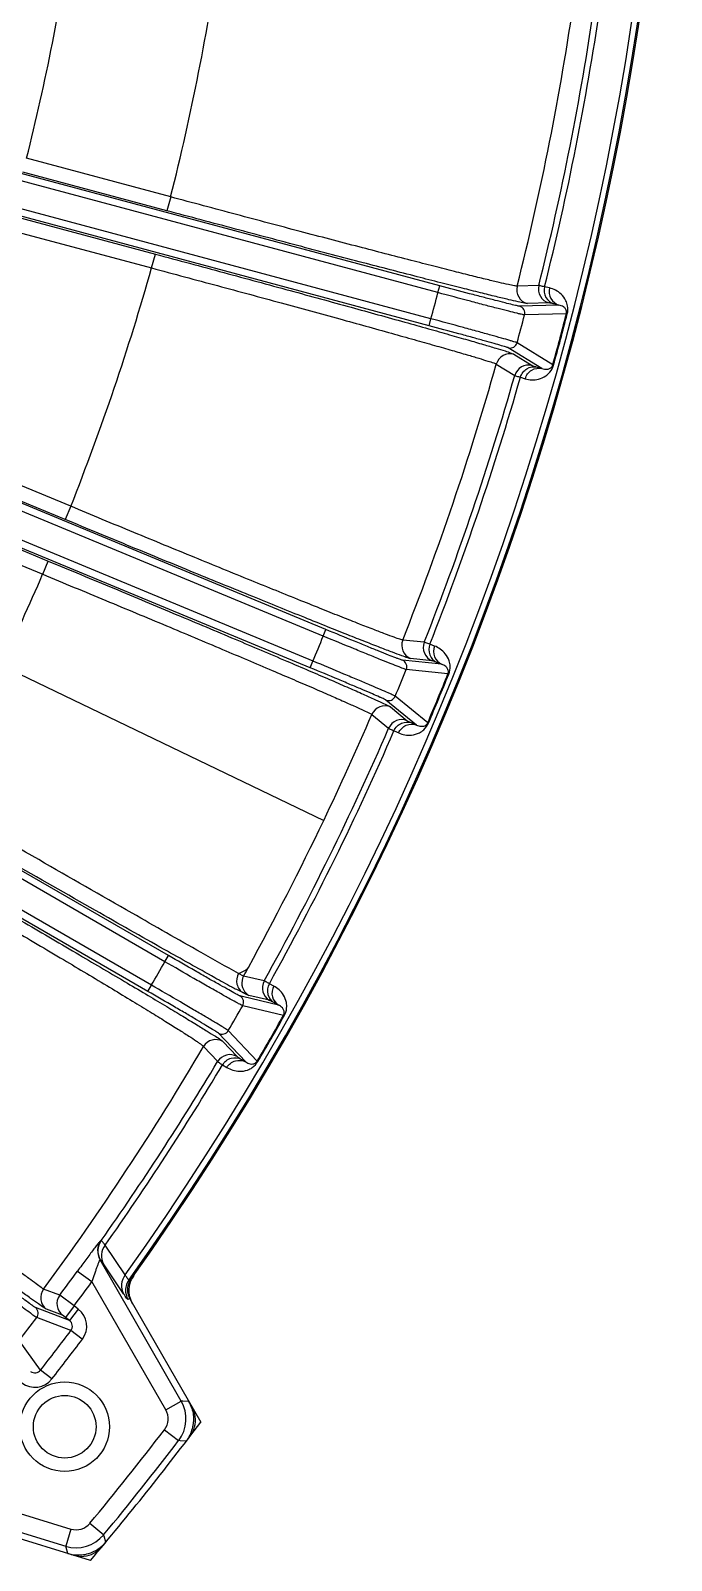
# Model space of a CAD drawing. Header units: millimetres. Extents: x -6 to 705, y -10 to 538.
# Drawn here: x 529.97 to 537.13, y 298.02 to 315.1 of the extents above; entities that cross this region are included whole.
import ezdxf

# ---------------------------------------------------------------- set-up
doc = ezdxf.new("R2010")
doc.units = ezdxf.units.MM
doc.linetypes.add('HIDDEN', pattern=[9.525, 6.35, -3.175])
doc.layers.add('02___PRT_ALL_AXES', color=7, linetype='Continuous')
doc.layers.add('DEFAULT_2', color=8, linetype='HIDDEN')

msp = doc.modelspace()

# ---------------------------------------------------------------- linework, layer by layer
at = {"color": 0, "linetype": 'Continuous', "lineweight": -3}
for p, q in [((534.541, 312.25), (526.332, 314.45)), ((534.521, 312.173), (526.311, 314.373)), ((534.443, 311.881), (526.233, 314.081)), ((534.422, 311.804), (526.212, 314.004)), ((531.535, 313.242), (529.926, 313.673)), ((531.493, 313.087), (529.884, 313.518)), ((531.535, 313.242), (531.493, 313.087)), ((529.714, 312.88), (531.322, 312.449)), ((529.755, 313.035), (531.364, 312.603)), ((531.322, 312.449), (531.364, 312.603)), ((534.521, 312.173), (534.541, 312.25)), ((535.648, 312.253), (535.406, 312.245)), ((535.768, 312.226), (535.713, 312.239)), ((535.873, 312.035), (535.432, 312.021)), ((535.762, 312.059), (535.52, 312.052)), ((535.873, 312.035), (535.818, 312.047)), ((534.422, 311.804), (534.443, 311.882)), ((535.957, 311.938), (535.488, 311.924)), ((535.966, 311.936), (535.957, 311.938)), ((533.24, 308.338), (525.388, 311.591)), ((533.27, 308.412), (525.418, 311.665)), ((535.683, 311.325), (535.307, 311.557)), ((535.804, 311.367), (535.405, 311.614)), ((535.173, 311.376), (535.379, 311.249)), ((535.368, 311.487), (535.574, 311.359)), ((535.629, 311.342), (535.683, 311.325)), ((535.813, 311.364), (535.804, 311.367)), ((533.094, 307.986), (525.241, 311.238)), ((533.125, 308.06), (525.272, 311.312)), ((535.442, 311.229), (535.496, 311.212)), ((530.419, 309.788), (528.88, 310.425)), ((530.358, 309.64), (528.819, 310.277)), ((528.627, 309.815), (530.166, 309.177)), ((528.566, 309.667), (530.105, 309.03)), ((530.419, 309.788), (530.358, 309.64)), ((530.105, 309.03), (530.166, 309.177)), ((531.469, 304.704), (524.109, 308.954)), ((531.509, 304.773), (524.149, 309.023)), ((531.279, 304.373), (523.918, 308.623)), ((531.319, 304.443), (523.958, 308.692)), ((533.24, 308.338), (533.27, 308.412)), ((534.368, 308.27), (534.127, 308.295)), ((534.456, 308.064), (534.215, 308.088)), ((534.483, 308.228), (534.43, 308.248)), ((529.641, 308.013), (533.245, 306.282)), ((533.094, 307.986), (533.124, 308.06)), ((534.562, 308.025), (534.123, 308.069)), ((534.633, 307.918), (534.167, 307.965)), ((534.562, 308.025), (534.51, 308.045)), ((534.642, 307.915), (534.633, 307.918)), ((534.281, 307.346), (533.94, 307.625)), ((534.407, 307.372), (534.044, 307.668)), ((533.783, 307.463), (533.97, 307.31)), ((533.991, 307.548), (534.178, 307.394)), ((534.03, 307.282), (534.082, 307.259)), ((534.23, 307.37), (534.281, 307.346)), ((534.415, 307.368), (534.407, 307.372)), ((531.469, 304.704), (531.509, 304.773)), ((532.35, 304.543), (532.293, 304.573)), ((532.579, 304.489), (532.35, 304.543)), ((531.279, 304.373), (531.319, 304.443)), ((532.275, 304.393), (532.269, 304.396)), ((532.349, 304.355), (532.275, 304.393)), ((532.688, 304.432), (532.638, 304.459)), ((532.339, 304.315), (532.31, 304.322)), ((532.74, 304.22), (532.339, 304.315)), ((532.796, 304.105), (532.34, 304.213)), ((532.639, 304.273), (532.41, 304.327)), ((532.74, 304.22), (532.69, 304.247)), ((532.804, 304.101), (532.796, 304.105)), ((532.373, 303.585), (532.07, 303.906)), ((532.501, 303.593), (532.179, 303.935)), ((531.902, 303.757), (532.06, 303.589)), ((532.119, 303.813), (532.277, 303.646)), ((532.115, 303.553), (532.163, 303.524)), ((532.325, 303.614), (532.373, 303.585)), ((532.508, 303.589), (532.501, 303.593)), ((530.759, 301.591), (530.756, 301.592)), ((531.028, 301.208), (530.803, 301.539)), ((531.654, 299.8), (530.746, 301.377)), ((530.749, 301.376), (530.746, 301.377)), ((531.008, 300.998), (530.784, 301.331)), ((530.494, 301.25), (530.656, 301.133)), ((531.48, 299.7), (530.656, 301.133)), ((531.09, 301.156), (531.068, 301.15)), ((530.296, 300.98), (530.115, 301.049)), ((530.456, 300.861), (530.296, 300.98)), ((531.063, 300.936), (531.058, 300.934)), ((531.079, 300.94), (531.063, 300.936)), ((531.079, 300.94), (531.871, 299.565)), ((530.405, 300.698), (530.024, 300.843)), ((530.327, 300.758), (530.146, 300.826)), ((530.359, 300.734), (530.327, 300.758)), ((530.456, 300.861), (530.359, 300.734)), ((530.503, 300.825), (530.405, 300.698)), ((530.503, 300.825), (530.456, 300.861)), ((530.421, 300.586), (530.039, 300.731)), ((530.405, 300.698), (530.359, 300.734)), ((530.548, 300.49), (530.421, 300.586)), ((530.082, 300.145), (529.843, 300.476)), ((530.208, 300.046), (530.082, 300.145)), ((531.48, 299.7), (531.654, 299.8)), ((531.669, 299.799), (531.654, 299.8)), ((531.738, 299.795), (531.669, 299.799)), ((531.466, 299.479), (531.624, 299.358)), ((531.64, 299.357), (531.624, 299.358)), ((531.71, 299.352), (531.64, 299.357)), ((528.622, 298.714), (530.362, 298.18)), ((528.84, 298.856), (530.42, 298.371)), ((530.639, 298.021), (529.122, 298.486)), ((530.42, 298.371), (530.362, 298.18)), ((530.633, 298.435), (530.787, 298.307)), ((530.791, 298.292), (530.787, 298.307)), ((530.81, 298.225), (530.791, 298.292)), ((530.366, 298.165), (530.362, 298.18)), ((530.386, 298.098), (530.366, 298.165))]:
    msp.add_line(p, q, dxfattribs=at)
for centre, radius, start, end in [((504.629, 320.026), 32.419, 324.5161, 9.7697), ((504.629, 320.026), 32.486, 324.4759, 9.8099), ((504.629, 320.026), 32.5, 324.5053, 9.7804), ((504.629, 320.026), 26.082, 345.9014, 351.6855), ((504.629, 320.026), 27.748, 345.8473, 351.7344), ((504.629, 320.026), 31.745, 345.8124, 351.7585), ((504.629, 320.026), 31.978, 345.931, 351.6392), ((504.629, 320.026), 32.044, 345.935, 351.6349), ((504.629, 320.026), 27.748, 338.3473, 344.1527), ((535.561, 312.206), 0.16, 165.8037, 254.9889), ((535.803, 312.214), 0.16, 165.9219, 254.9768), ((504.629, 320.026), 30.906, 344.7204, 345.2796), ((535.411, 311.944), 0.08, 345.2781, 74.9353), ((504.629, 320.026), 31.905, 344.7117, 345.2883), ((504.629, 320.026), 32.355, 344.4761, 345.5239), ((504.629, 320.026), 32.364, 344.4761, 345.5239), ((535.328, 311.635), 0.08, 255.0727, 344.7222), ((504.629, 320.026), 31.745, 338.3124, 344.1876), ((535.327, 311.332), 0.16, 75.0232, 164.1966), ((535.533, 311.205), 0.16, 75.0261, 164.0784), ((504.629, 320.026), 31.978, 338.431, 344.069), ((504.629, 320.026), 32.044, 338.435, 344.065), ((504.629, 320.026), 27.748, 334.3447, 336.6527), ((504.629, 320.026), 30.906, 337.2204, 337.7796), ((534.276, 308.236), 0.16, 158.3037, 247.4889), ((534.517, 308.211), 0.16, 158.4219, 247.4768), ((504.629, 320.026), 31.905, 337.2117, 337.7883), ((534.093, 307.995), 0.08, 337.7781, 67.4353), ((504.629, 320.026), 32.355, 336.9761, 338.0239), ((504.629, 320.026), 32.364, 336.9761, 338.0239), ((533.97, 307.699), 0.08, 247.5727, 337.2222), ((504.629, 320.026), 31.745, 334.3446, 336.6876), ((533.93, 307.4), 0.16, 67.5232, 156.6966), ((534.117, 307.247), 0.16, 67.5261, 156.5784), ((504.629, 320.026), 31.978, 330.931, 336.569), ((504.629, 320.026), 32.044, 330.935, 336.565), ((501.338, 321.608), 35.397, 331.3578, 334.3422), ((504.629, 320.026), 30.906, 329.7204, 330.2796), ((541.675, 322.046), 20, 241.1607, 241.7758), ((504.637, 319.806), 31.638, 331.1564, 331.3586), ((536.856, 313.072), 9.814, 241.7851, 242.1349), ((532.719, 304.411), 0.16, 150.9219, 239.9768), ((504.629, 320.026), 31.905, 329.7117, 330.2883), ((532.27, 304.252), 0.08, 330.2781, 59.9353), ((504.629, 320.026), 32.355, 329.4761, 330.5239), ((504.629, 320.026), 32.364, 329.4761, 330.5239), ((532.039, 303.675), 0.16, 60.0234, 149.1908), ((532.11, 303.975), 0.08, 240.0727, 329.7222), ((504.592, 319.834), 31.691, 323.6466, 329.5146), ((532.197, 303.507), 0.16, 60.0261, 149.0784), ((504.629, 320.026), 31.978, 324.7965, 329.069), ((504.629, 320.026), 32.044, 324.7663, 329.065), ((530.919, 301.477), 0.2, 144.809, 209.8897), ((530.922, 301.476), 0.2, 144.8114, 209.8898), ((504.629, 320.026), 31.961, 323.4225, 324.023), ((504.629, 320.026), 32.161, 323.4221, 324.023), ((531.231, 301.034), 0.2, 144.4953, 209.9347), ((531.252, 301.04), 0.2, 144.5023, 188.0883), ((531.372, 301.034), 0.3, 144.6657, 155.6619), ((530.243, 300.953), 0.16, 143.3191, 232.493), ((530.424, 300.885), 0.16, 143.4134, 232.4768), ((531.254, 301.04), 0.201, 188.1732, 198.8205), ((531.253, 301.04), 0.2, 198.7855, 209.879), ((529.975, 300.779), 0.08, 322.7781, 52.4353), ((530.357, 300.635), 0.24, 323.0087, 52.519), ((504.629, 320.026), 31.905, 322.2117, 322.7883), ((504.629, 320.026), 32.297, 322.0062, 322.9938), ((504.629, 320.026), 32.457, 322.0062, 322.9938), ((530.019, 300.194), 0.24, 232.4813, 321.9915), ((531.307, 299.601), 0.4, 322.5741, 29.9155), ((531.391, 299.595), 0.401, 18.3747, 29.8735), ((531.511, 299.587), 0.3, 18.47, 29.875), ((504.629, 320.026), 34.07, 319.7675, 323.0897), ((531.307, 299.601), 0.2, 322.5645, 29.9251), ((531.393, 299.595), 0.399, 344.9094, 356.1285), ((531.513, 299.587), 0.299, 334.035, 18.5645), ((504.629, 320.026), 33.799, 320.2961, 322.561), ((531.391, 299.595), 0.401, 322.6941, 334.0176), ((531.511, 299.587), 0.3, 322.8068, 334.1286), ((531.389, 299.597), 0.403, 333.9804, 344.8471), ((504.629, 320.026), 33.999, 320.2961, 322.561), ((530.479, 298.562), 0.2, 252.932, 320.2926), ((530.479, 298.562), 0.4, 252.9417, 320.283), ((530.503, 298.481), 0.4, 286.5324, 320.2197), ((530.503, 298.481), 0.401, 252.9824, 264.3821), ((530.537, 298.366), 0.3, 252.9811, 264.304), ((530.504, 298.484), 0.403, 264.344, 275.2476), ((530.538, 298.365), 0.299, 264.2104, 308.7408), ((530.504, 298.48), 0.399, 275.3105, 286.5224), ((530.537, 298.366), 0.3, 308.6463, 320.0492)]:
    msp.add_arc(centre, radius, start, end, dxfattribs=at)
for points, knots in [([(535.406, 312.245), (535.402, 312.245), (535.392, 312.247), (535.359, 312.252), (535.296, 312.266), (535.195, 312.289), (535.06, 312.321), (534.893, 312.362), (534.694, 312.412), (534.467, 312.47), (534.113, 312.561), (533.615, 312.69), (532.965, 312.86), (532.263, 313.047), (531.78, 313.176), (531.535, 313.242)], [0, 0, 0, 0, 0.002867, 0.008008, 0.025093, 0.051154, 0.085947, 0.129156, 0.180387, 0.239158, 0.304944, 0.455051, 0.625167, 0.809098, 1, 1, 1, 1]), ([(535.52, 312.052), (535.516, 312.052), (535.505, 312.053), (535.471, 312.059), (535.405, 312.073), (535.3, 312.097), (535.16, 312.131), (534.986, 312.174), (534.78, 312.226), (534.543, 312.285), (534.175, 312.38), (533.657, 312.514), (532.981, 312.691), (532.251, 312.885), (531.749, 313.019), (531.493, 313.087)], [0, 0, 0, 0, 0.002871, 0.008015, 0.025104, 0.051171, 0.085971, 0.129185, 0.180418, 0.239189, 0.304975, 0.455081, 0.625191, 0.809111, 1, 1, 1, 1]), ([(531.364, 312.603), (531.619, 312.535), (532.121, 312.4), (532.85, 312.202), (533.524, 312.018), (534.039, 311.875), (534.406, 311.773), (534.641, 311.706), (534.845, 311.648), (535.017, 311.598), (535.155, 311.557), (535.258, 311.526), (535.322, 311.505), (535.355, 311.493), (535.365, 311.489), (535.368, 311.487)], [0, 0, 0, 0, 0.190888, 0.374807, 0.544917, 0.695023, 0.760809, 0.81958, 0.870814, 0.914028, 0.948828, 0.974896, 0.991985, 0.997129, 1, 1, 1, 1]), ([(531.322, 312.449), (531.568, 312.383), (532.05, 312.254), (532.751, 312.064), (533.399, 311.887), (533.895, 311.75), (534.248, 311.651), (534.473, 311.587), (534.67, 311.531), (534.835, 311.483), (534.968, 311.444), (535.067, 311.413), (535.129, 311.394), (535.16, 311.382), (535.17, 311.378), (535.173, 311.376)], [0, 0, 0, 0, 0.190896, 0.374824, 0.54494, 0.695049, 0.760836, 0.819608, 0.870841, 0.91405, 0.948844, 0.974906, 0.991992, 0.997133, 1, 1, 1, 1]), ([(535.432, 312.021), (535.429, 312.021), (535.422, 312.023), (535.406, 312.026), (535.383, 312.031), (535.337, 312.042), (535.261, 312.061), (535.152, 312.089), (535.02, 312.123), (534.814, 312.178), (534.652, 312.22), (534.541, 312.25)], [0, 0, 0, 0, 0.008008, 0.025122, 0.051187, 0.086009, 0.180459, 0.305046, 0.455097, 0.625179, 1, 1, 1, 1]), ([(535.713, 312.239), (535.698, 312.242), (535.676, 312.246), (535.655, 312.253), (535.648, 312.253)], [0, 0, 0, 0, 0.700432, 1, 1, 1, 1]), ([(535.713, 312.239), (535.703, 312.2), (535.712, 312.113), (535.781, 312.058), (535.818, 312.047)], [0, 0, 0, 0, 0.50998, 1, 1, 1, 1]), ([(535.768, 312.226), (535.758, 312.187), (535.767, 312.1), (535.836, 312.045), (535.873, 312.035)], [0, 0, 0, 0, 0.50998, 1, 1, 1, 1]), ([(535.966, 311.936), (535.973, 311.965), (535.975, 312.017), (535.95, 312.094), (535.904, 312.156), (535.838, 312.203), (535.791, 312.22), (535.768, 312.226)], [0, 0, 0, 0, 0.232224, 0.386202, 0.617624, 0.814269, 1, 1, 1, 1]), ([(535.488, 311.924), (535.486, 311.924), (535.477, 311.926), (535.461, 311.929), (535.436, 311.935), (535.385, 311.947), (535.303, 311.968), (535.184, 311.998), (535.041, 312.035), (534.817, 312.094), (534.641, 312.141), (534.521, 312.173)], [0, 0, 0, 0, 0.008005, 0.025115, 0.051173, 0.085986, 0.180424, 0.30501, 0.455067, 0.625158, 1, 1, 1, 1]), ([(535.818, 312.047), (535.805, 312.051), (535.786, 312.054), (535.767, 312.059), (535.762, 312.059)], [0, 0, 0, 0, 0.700327, 1, 1, 1, 1]), ([(535.957, 311.938), (535.96, 311.95), (535.959, 311.971), (535.944, 311.997), (535.918, 312.021), (535.89, 312.031), (535.873, 312.035)], [0, 0, 0, 0, 0.267971, 0.403262, 0.619333, 1, 1, 1, 1]), ([(535.405, 311.614), (535.403, 311.615), (535.395, 311.617), (535.379, 311.623), (535.354, 311.63), (535.304, 311.645), (535.223, 311.668), (535.105, 311.701), (534.962, 311.741), (534.739, 311.802), (534.563, 311.849), (534.443, 311.881)], [0, 0, 0, 0, 0.00801, 0.025118, 0.051171, 0.08598, 0.180414, 0.304994, 0.455046, 0.625137, 1, 1, 1, 1]), ([(535.307, 311.557), (535.305, 311.559), (535.298, 311.561), (535.283, 311.566), (535.26, 311.573), (535.215, 311.586), (535.14, 311.608), (535.031, 311.638), (534.899, 311.675), (534.694, 311.731), (534.533, 311.775), (534.422, 311.804)], [0, 0, 0, 0, 0.008018, 0.025128, 0.051185, 0.086003, 0.180454, 0.305039, 0.455083, 0.625165, 1, 1, 1, 1]), ([(535.442, 311.229), (535.453, 311.267), (535.504, 311.338), (535.591, 311.351), (535.629, 311.342)], [0, 0, 0, 0, 0.50998, 1, 1, 1, 1]), ([(535.496, 311.212), (535.519, 311.205), (535.569, 311.197), (535.649, 311.204), (535.72, 311.235), (535.78, 311.289), (535.804, 311.335), (535.813, 311.364)], [0, 0, 0, 0, 0.185711, 0.382333, 0.61371, 0.767634, 1, 1, 1, 1]), ([(535.496, 311.212), (535.507, 311.251), (535.558, 311.322), (535.646, 311.335), (535.683, 311.325)], [0, 0, 0, 0, 0.50998, 1, 1, 1, 1]), ([(535.574, 311.359), (535.579, 311.356), (535.598, 311.352), (535.616, 311.345), (535.629, 311.342)], [0, 0, 0, 0, 0.299673, 1, 1, 1, 1]), ([(535.683, 311.325), (535.7, 311.319), (535.729, 311.315), (535.763, 311.323), (535.789, 311.337), (535.801, 311.354), (535.804, 311.367)], [0, 0, 0, 0, 0.380533, 0.596495, 0.731658, 1, 1, 1, 1]), ([(535.379, 311.249), (535.385, 311.246), (535.406, 311.24), (535.427, 311.233), (535.442, 311.229)], [0, 0, 0, 0, 0.299568, 1, 1, 1, 1]), ([(534.215, 308.088), (534.211, 308.088), (534.2, 308.091), (534.167, 308.101), (534.104, 308.124), (534.002, 308.162), (533.868, 308.214), (533.701, 308.279), (533.503, 308.357), (533.277, 308.447), (532.924, 308.589), (532.428, 308.79), (531.781, 309.054), (531.082, 309.34), (530.602, 309.539), (530.358, 309.64)], [0, 0, 0, 0, 0.002871, 0.008015, 0.025104, 0.051171, 0.085971, 0.129185, 0.180418, 0.239189, 0.304975, 0.455081, 0.625191, 0.809111, 1, 1, 1, 1]), ([(534.127, 308.295), (534.124, 308.295), (534.113, 308.298), (534.081, 308.308), (534.021, 308.329), (533.923, 308.366), (533.794, 308.415), (533.633, 308.478), (533.443, 308.553), (533.226, 308.64), (532.886, 308.776), (532.409, 308.969), (531.787, 309.223), (531.115, 309.499), (530.654, 309.69), (530.419, 309.788)], [0, 0, 0, 0, 0.002867, 0.008008, 0.025094, 0.051155, 0.085949, 0.129159, 0.180391, 0.239163, 0.30495, 0.455059, 0.625174, 0.809103, 1, 1, 1, 1]), ([(530.166, 309.177), (530.411, 309.076), (530.89, 308.877), (531.587, 308.586), (532.231, 308.315), (532.724, 308.106), (533.074, 307.957), (533.298, 307.86), (533.493, 307.776), (533.657, 307.704), (533.789, 307.645), (533.887, 307.6), (533.947, 307.572), (533.978, 307.556), (533.988, 307.55), (533.991, 307.548)], [0, 0, 0, 0, 0.190888, 0.374807, 0.544917, 0.695023, 0.760809, 0.81958, 0.870814, 0.914028, 0.948828, 0.974896, 0.991985, 0.997129, 1, 1, 1, 1]), ([(530.105, 309.03), (530.34, 308.932), (530.801, 308.741), (531.472, 308.461), (532.091, 308.201), (532.565, 308), (532.901, 307.857), (533.117, 307.764), (533.304, 307.683), (533.462, 307.614), (533.588, 307.557), (533.683, 307.514), (533.741, 307.487), (533.771, 307.471), (533.78, 307.466), (533.783, 307.463)], [0, 0, 0, 0, 0.190901, 0.374831, 0.544947, 0.695055, 0.760841, 0.819612, 0.870843, 0.914052, 0.948845, 0.974906, 0.991992, 0.997133, 1, 1, 1, 1]), ([(534.167, 307.965), (534.164, 307.965), (534.156, 307.968), (534.14, 307.974), (534.116, 307.983), (534.068, 308.002), (533.989, 308.033), (533.875, 308.078), (533.737, 308.134), (533.523, 308.222), (533.355, 308.291), (533.24, 308.338)], [0, 0, 0, 0, 0.008005, 0.025115, 0.051173, 0.085986, 0.180424, 0.30501, 0.455067, 0.625158, 1, 1, 1, 1]), ([(534.123, 308.069), (534.121, 308.069), (534.114, 308.072), (534.099, 308.077), (534.076, 308.086), (534.032, 308.103), (533.96, 308.131), (533.855, 308.173), (533.728, 308.224), (533.531, 308.305), (533.377, 308.368), (533.27, 308.412)], [0, 0, 0, 0, 0.008008, 0.025122, 0.051187, 0.086009, 0.180459, 0.305046, 0.455097, 0.625179, 1, 1, 1, 1]), ([(534.43, 308.248), (534.416, 308.254), (534.395, 308.261), (534.375, 308.269), (534.368, 308.27)], [0, 0, 0, 0, 0.700432, 1, 1, 1, 1]), ([(534.43, 308.248), (534.416, 308.211), (534.413, 308.124), (534.474, 308.06), (534.51, 308.045)], [0, 0, 0, 0, 0.50998, 1, 1, 1, 1]), ([(534.483, 308.228), (534.468, 308.191), (534.466, 308.104), (534.527, 308.04), (534.562, 308.025)], [0, 0, 0, 0, 0.50998, 1, 1, 1, 1]), ([(534.642, 307.915), (534.653, 307.943), (534.662, 307.994), (534.647, 308.074), (534.609, 308.142), (534.55, 308.196), (534.506, 308.22), (534.483, 308.228)], [0, 0, 0, 0, 0.232224, 0.386202, 0.617624, 0.814269, 1, 1, 1, 1]), ([(533.94, 307.625), (533.938, 307.627), (533.931, 307.63), (533.917, 307.637), (533.895, 307.647), (533.851, 307.666), (533.78, 307.697), (533.676, 307.742), (533.55, 307.795), (533.354, 307.878), (533.2, 307.942), (533.094, 307.986)], [0, 0, 0, 0, 0.008018, 0.025128, 0.051185, 0.086003, 0.180454, 0.305039, 0.455083, 0.625165, 1, 1, 1, 1]), ([(534.044, 307.668), (534.042, 307.67), (534.034, 307.674), (534.019, 307.681), (533.995, 307.692), (533.948, 307.713), (533.87, 307.746), (533.757, 307.795), (533.621, 307.852), (533.408, 307.942), (533.24, 308.012), (533.125, 308.06)], [0, 0, 0, 0, 0.00801, 0.025118, 0.051171, 0.08598, 0.180414, 0.304994, 0.455046, 0.625137, 1, 1, 1, 1]), ([(534.51, 308.045), (534.497, 308.05), (534.479, 308.055), (534.461, 308.063), (534.456, 308.064)], [0, 0, 0, 0, 0.700327, 1, 1, 1, 1]), ([(534.633, 307.918), (534.638, 307.93), (534.639, 307.951), (534.628, 307.978), (534.605, 308.005), (534.579, 308.019), (534.562, 308.025)], [0, 0, 0, 0, 0.267971, 0.403262, 0.619333, 1, 1, 1, 1]), ([(533.97, 307.31), (533.976, 307.306), (533.996, 307.298), (534.016, 307.288), (534.03, 307.282)], [0, 0, 0, 0, 0.299568, 1, 1, 1, 1]), ([(534.03, 307.282), (534.046, 307.319), (534.106, 307.382), (534.194, 307.384), (534.23, 307.37)], [0, 0, 0, 0, 0.50998, 1, 1, 1, 1]), ([(534.082, 307.259), (534.104, 307.249), (534.151, 307.234), (534.232, 307.231), (534.306, 307.252), (534.373, 307.298), (534.403, 307.34), (534.415, 307.368)], [0, 0, 0, 0, 0.185711, 0.382333, 0.61371, 0.767634, 1, 1, 1, 1]), ([(534.082, 307.259), (534.098, 307.295), (534.157, 307.359), (534.246, 307.361), (534.281, 307.346)], [0, 0, 0, 0, 0.50998, 1, 1, 1, 1]), ([(534.178, 307.394), (534.183, 307.391), (534.201, 307.384), (534.218, 307.375), (534.23, 307.37)], [0, 0, 0, 0, 0.299673, 1, 1, 1, 1]), ([(534.281, 307.346), (534.297, 307.338), (534.326, 307.33), (534.361, 307.333), (534.388, 307.344), (534.402, 307.36), (534.407, 307.372)], [0, 0, 0, 0, 0.380533, 0.596495, 0.731658, 1, 1, 1, 1]), ([(532.293, 304.573), (532.153, 304.649), (531.757, 304.874), (531.013, 305.297), (530.013, 305.871), (529.271, 306.299), (528.876, 306.527)], [0, 0, 0, 0, 0.121281, 0.347308, 0.652284, 1, 1, 1, 1]), ([(532.028, 304.526), (531.839, 304.63), (531.394, 304.879), (530.313, 305.491), (529.421, 306.003), (528.787, 306.369)], [0, 0, 0, 0, 0.173222, 0.410113, 1, 1, 1, 1]), ([(528.552, 305.922), (528.783, 305.789), (529.234, 305.527), (529.889, 305.147), (530.491, 304.794), (530.951, 304.524), (531.276, 304.332), (531.482, 304.208), (531.662, 304.101), (531.813, 304.009), (531.934, 303.935), (532.024, 303.878), (532.08, 303.843), (532.108, 303.823), (532.116, 303.816), (532.119, 303.813)], [0, 0, 0, 0, 0.19262, 0.377697, 0.548198, 0.697947, 0.763342, 0.821636, 0.872357, 0.915068, 0.949427, 0.975153, 0.992036, 0.997134, 1, 1, 1, 1]), ([(528.487, 305.81), (528.709, 305.682), (529.143, 305.43), (529.771, 305.062), (530.349, 304.72), (530.789, 304.458), (531.1, 304.27), (531.298, 304.149), (531.469, 304.044), (531.613, 303.954), (531.728, 303.88), (531.806, 303.83), (531.852, 303.797), (531.876, 303.78), (531.892, 303.767), (531.9, 303.76), (531.902, 303.757)], [0, 0, 0, 0, 0.192708, 0.377835, 0.54833, 0.698024, 0.763382, 0.821636, 0.872316, 0.91499, 0.94932, 0.975036, 0.984595, 0.99194, 0.997069, 1, 1, 1, 1]), ([(532.34, 304.213), (532.337, 304.213), (532.33, 304.217), (532.315, 304.225), (532.292, 304.237), (532.246, 304.262), (532.172, 304.303), (532.065, 304.363), (531.936, 304.436), (531.735, 304.551), (531.578, 304.642), (531.469, 304.704)], [0, 0, 0, 0, 0.008005, 0.025115, 0.051173, 0.085986, 0.180424, 0.30501, 0.455067, 0.625158, 1, 1, 1, 1]), ([(532.31, 304.322), (532.308, 304.322), (532.301, 304.326), (532.287, 304.333), (532.266, 304.344), (532.224, 304.367), (532.156, 304.405), (532.057, 304.46), (531.939, 304.527), (531.754, 304.633), (531.609, 304.716), (531.509, 304.773)], [0, 0, 0, 0, 0.008008, 0.025122, 0.051187, 0.086009, 0.180459, 0.305046, 0.455097, 0.625179, 1, 1, 1, 1]), ([(532.293, 304.573), (532.272, 304.538), (532.258, 304.448), (532.314, 304.375), (532.349, 304.355)], [0, 0, 0, 0, 0.502875, 1, 1, 1, 1]), ([(532.293, 304.573), (532.305, 304.577), (532.346, 304.592), (532.384, 304.617), (532.404, 304.641)], [0, 0, 0, 0, 0.28307, 1, 1, 1, 1]), ([(532.35, 304.543), (532.333, 304.514), (532.319, 304.442), (532.353, 304.376), (532.377, 304.352)], [0, 0, 0, 0, 0.499869, 1, 1, 1, 1]), ([(532.07, 303.906), (532.069, 303.908), (532.062, 303.912), (532.049, 303.92), (532.029, 303.933), (531.988, 303.958), (531.921, 303.998), (531.824, 304.056), (531.707, 304.125), (531.523, 304.232), (531.378, 304.316), (531.279, 304.373)], [0, 0, 0, 0, 0.008018, 0.025128, 0.051185, 0.086003, 0.180454, 0.305039, 0.455083, 0.625165, 1, 1, 1, 1]), ([(532.179, 303.935), (532.177, 303.937), (532.17, 303.941), (532.156, 303.951), (532.134, 303.964), (532.09, 303.991), (532.017, 304.035), (531.912, 304.097), (531.784, 304.172), (531.584, 304.289), (531.427, 304.38), (531.319, 304.443)], [0, 0, 0, 0, 0.00801, 0.025118, 0.051171, 0.08598, 0.180414, 0.304994, 0.455046, 0.625137, 1, 1, 1, 1]), ([(532.41, 304.327), (532.402, 304.329), (532.382, 304.338), (532.362, 304.348), (532.349, 304.355)], [0, 0, 0, 0, 0.333315, 1, 1, 1, 1]), ([(532.638, 304.459), (532.624, 304.466), (532.605, 304.476), (532.586, 304.487), (532.579, 304.489)], [0, 0, 0, 0, 0.700432, 1, 1, 1, 1]), ([(532.638, 304.459), (532.618, 304.424), (532.604, 304.338), (532.657, 304.266), (532.69, 304.247)], [0, 0, 0, 0, 0.50998, 1, 1, 1, 1]), ([(532.688, 304.432), (532.668, 304.397), (532.654, 304.311), (532.707, 304.24), (532.74, 304.22)], [0, 0, 0, 0, 0.50998, 1, 1, 1, 1]), ([(532.804, 304.101), (532.819, 304.127), (532.834, 304.177), (532.83, 304.258), (532.802, 304.33), (532.75, 304.392), (532.709, 304.421), (532.688, 304.432)], [0, 0, 0, 0, 0.232224, 0.386202, 0.617624, 0.814269, 1, 1, 1, 1]), ([(532.69, 304.247), (532.678, 304.253), (532.661, 304.262), (532.644, 304.272), (532.639, 304.273)], [0, 0, 0, 0, 0.700327, 1, 1, 1, 1]), ([(532.796, 304.105), (532.803, 304.116), (532.806, 304.137), (532.799, 304.165), (532.78, 304.195), (532.756, 304.213), (532.74, 304.22)], [0, 0, 0, 0, 0.267971, 0.403262, 0.619333, 1, 1, 1, 1]), ([(530.115, 301.049), (530.106, 301.054), (530.079, 301.074), (530.024, 301.113), (529.941, 301.175), (529.831, 301.258), (529.695, 301.361), (529.463, 301.537), (529.118, 301.799), (528.647, 302.159), (528.112, 302.569), (527.533, 303.014), (527.134, 303.321), (526.931, 303.478)], [0, 0, 0, 0, 0.007934, 0.024886, 0.050732, 0.085242, 0.128118, 0.178998, 0.30292, 0.452711, 0.623041, 0.807787, 1, 1, 1, 1]), ([(532.06, 303.589), (532.064, 303.585), (532.084, 303.574), (532.102, 303.561), (532.115, 303.553)], [0, 0, 0, 0, 0.299568, 1, 1, 1, 1]), ([(532.115, 303.553), (532.136, 303.588), (532.203, 303.643), (532.291, 303.633), (532.325, 303.614)], [0, 0, 0, 0, 0.50998, 1, 1, 1, 1]), ([(532.163, 303.524), (532.184, 303.558), (532.251, 303.613), (532.339, 303.604), (532.373, 303.585)], [0, 0, 0, 0, 0.50998, 1, 1, 1, 1]), ([(532.163, 303.524), (532.184, 303.511), (532.229, 303.49), (532.309, 303.476), (532.385, 303.488), (532.457, 303.524), (532.493, 303.563), (532.508, 303.589)], [0, 0, 0, 0, 0.185711, 0.382333, 0.61371, 0.767634, 1, 1, 1, 1]), ([(532.277, 303.646), (532.281, 303.641), (532.298, 303.632), (532.313, 303.621), (532.325, 303.614)], [0, 0, 0, 0, 0.299673, 1, 1, 1, 1]), ([(532.373, 303.585), (532.388, 303.574), (532.414, 303.562), (532.45, 303.561), (532.478, 303.569), (532.494, 303.582), (532.501, 303.593)], [0, 0, 0, 0, 0.380533, 0.596495, 0.731658, 1, 1, 1, 1]), ([(530.146, 300.826), (530.142, 300.828), (530.132, 300.833), (530.103, 300.852), (530.048, 300.89), (529.961, 300.952), (529.845, 301.036), (529.701, 301.142), (529.531, 301.268), (529.337, 301.413), (529.033, 301.641), (528.605, 301.963), (528.047, 302.387), (527.443, 302.847), (527.028, 303.165), (526.816, 303.327)], [0, 0, 0, 0, 0.002871, 0.007993, 0.024973, 0.050845, 0.085382, 0.128283, 0.179184, 0.237632, 0.303138, 0.452938, 0.623237, 0.807904, 1, 1, 1, 1]), ([(530.756, 301.592), (530.755, 301.592), (530.752, 301.59), (530.747, 301.585), (530.739, 301.576), (530.729, 301.564), (530.717, 301.549), (530.697, 301.524), (530.668, 301.486), (530.629, 301.434), (530.586, 301.376), (530.541, 301.314), (530.51, 301.272), (530.494, 301.25)], [0, 0, 0, 0, 0.007092, 0.023886, 0.050486, 0.086537, 0.131506, 0.184724, 0.312899, 0.464729, 0.633821, 0.814187, 1, 1, 1, 1]), ([(530.803, 301.539), (530.797, 301.547), (530.788, 301.559), (530.775, 301.576), (530.766, 301.585), (530.761, 301.591), (530.759, 301.591)], [0, 0, 0, 0, 0.40309, 0.705341, 0.904262, 1, 1, 1, 1]), ([(530.803, 301.539), (530.78, 301.51), (530.751, 301.439), (530.766, 301.362), (530.784, 301.331)], [0, 0, 0, 0, 0.508653, 1, 1, 1, 1]), ([(530.039, 300.731), (530.036, 300.732), (530.029, 300.737), (530.015, 300.746), (529.994, 300.762), (529.952, 300.792), (529.884, 300.843), (529.786, 300.916), (529.668, 301.006), (529.483, 301.146), (529.339, 301.256), (529.24, 301.332)], [0, 0, 0, 0, 0.008005, 0.025115, 0.051173, 0.085986, 0.180424, 0.30501, 0.455067, 0.625158, 1, 1, 1, 1]), ([(530.024, 300.843), (530.021, 300.844), (530.015, 300.848), (530.002, 300.857), (529.983, 300.871), (529.944, 300.899), (529.882, 300.945), (529.791, 301.013), (529.682, 301.095), (529.512, 301.224), (529.38, 301.325), (529.289, 301.395)], [0, 0, 0, 0, 0.008008, 0.025122, 0.051187, 0.086009, 0.180459, 0.305046, 0.455097, 0.625179, 1, 1, 1, 1]), ([(530.746, 301.377), (530.745, 301.378), (530.743, 301.375), (530.741, 301.371), (530.737, 301.364), (530.731, 301.35), (530.722, 301.326), (530.71, 301.294), (530.697, 301.257), (530.679, 301.203), (530.665, 301.161), (530.656, 301.133)], [0, 0, 0, 0, 0.0071, 0.02593, 0.056717, 0.098308, 0.207944, 0.343398, 0.495748, 0.658718, 1, 1, 1, 1]), ([(530.784, 301.331), (530.78, 301.337), (530.772, 301.348), (530.762, 301.363), (530.755, 301.371), (530.751, 301.376), (530.749, 301.376)], [0, 0, 0, 0, 0.404464, 0.707192, 0.905517, 1, 1, 1, 1]), ([(531.027, 301.208), (531.005, 301.178), (530.975, 301.106), (530.99, 301.03), (531.008, 300.998)], [0, 0, 0, 0, 0.50866, 1, 1, 1, 1]), ([(531.068, 301.15), (531.067, 301.15), (531.061, 301.156), (531.054, 301.165), (531.042, 301.185), (531.033, 301.199), (531.028, 301.208)], [0, 0, 0, 0, 0.07736, 0.268713, 0.577328, 1, 1, 1, 1]), ([(531.058, 300.934), (531.056, 300.934), (531.05, 300.941), (531.04, 300.951), (531.026, 300.973), (531.014, 300.989), (531.008, 300.998)], [0, 0, 0, 0, 0.078331, 0.270524, 0.578682, 1, 1, 1, 1]), ([(530.421, 300.586), (530.433, 300.603), (530.445, 300.647), (530.421, 300.686), (530.405, 300.698)], [0, 0, 0, 0, 0.49987, 1, 1, 1, 1]), ([(529.97, 300.131), (529.986, 300.118), (530.03, 300.106), (530.069, 300.129), (530.082, 300.145)], [0, 0, 0, 0, 0.499331, 1, 1, 1, 1])]:
    msp.add_open_spline(points, degree=3, knots=knots, dxfattribs=at)
for points in [[(532.377, 304.352), (532.386, 304.342), (532.398, 304.334), (532.41, 304.327)], [(531.071, 301.049), (531.073, 301.086), (531.082, 301.124), (531.098, 301.158)], [(531.111, 300.884), (531.083, 300.933), (531.069, 300.992), (531.071, 301.049)], [(531.771, 299.721), (531.787, 299.672), (531.794, 299.619), (531.791, 299.568)]]:
    msp.add_open_spline(points, degree=3, dxfattribs=at)
at = {"layer": '02___PRT_ALL_AXES', "color": 0, "linetype": 'Continuous', "lineweight": -3}
msp.add_circle((530.351, 299.513), 0.5, dxfattribs=at)
at = {"layer": 'DEFAULT_2', "color": 0, "linetype": 'HIDDEN', "lineweight": -3}
msp.add_circle((530.351, 299.513), 0.35, dxfattribs=at)

doc.saveas('drawing.dxf')
